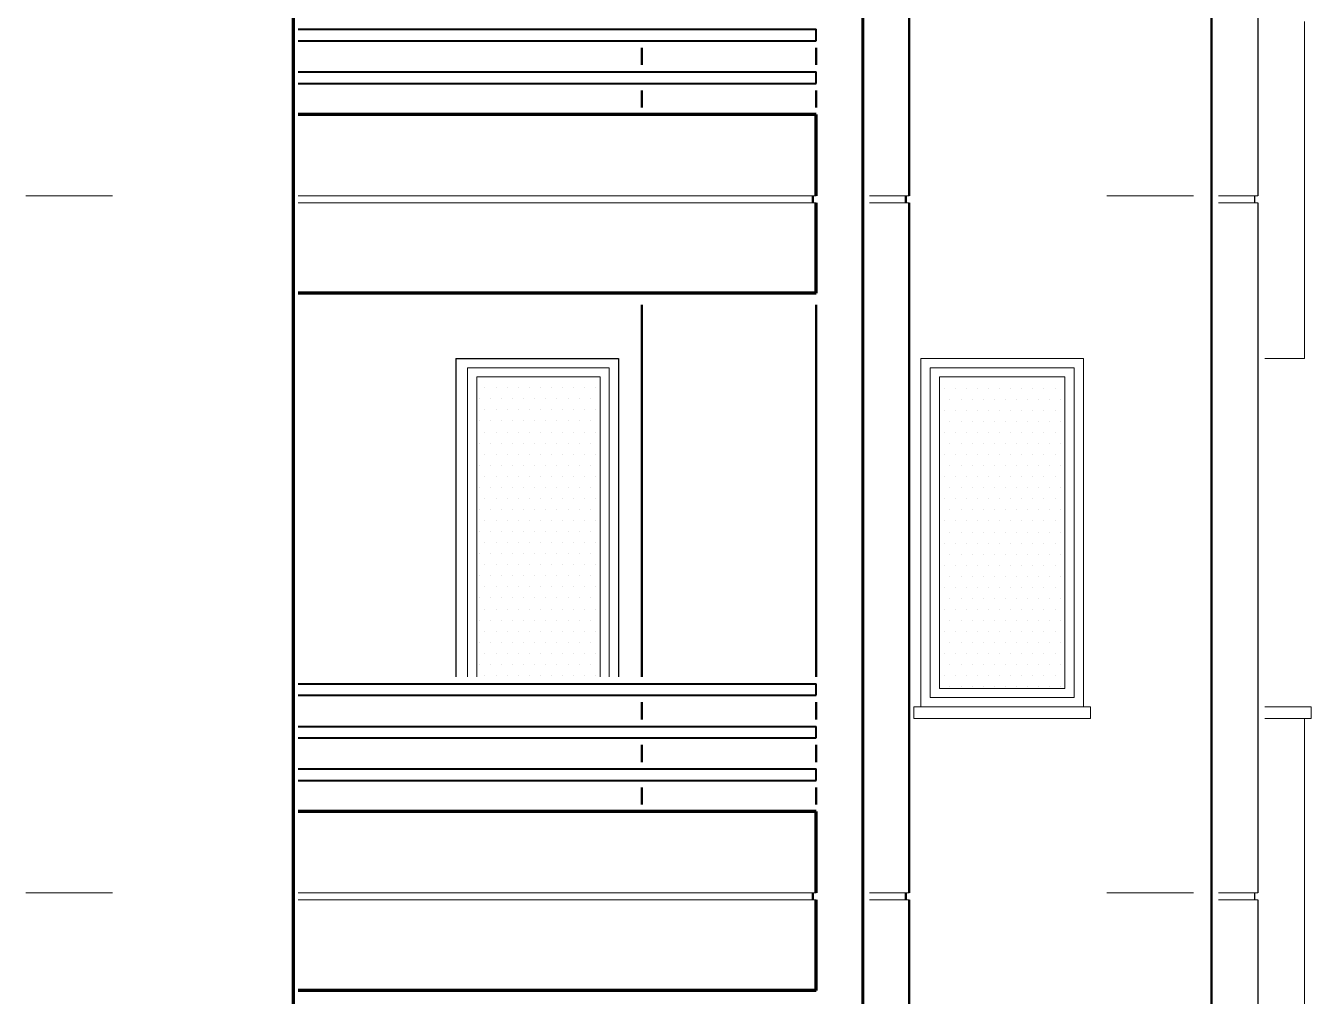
# Model space of a CAD drawing. Header units: millimetres. Extents: x 2016.56 to 2021.8, y 13721.83 to 13722.48.
# Drawn here: x 2021.2016 to 2021.3122, y 13722.096 to 13722.1796 of the extents above; entities that cross this region are included whole.
import ezdxf

# ---------------------------------------------------------------- set-up
doc = ezdxf.new("R2010")
doc.units = ezdxf.units.MM
doc.linetypes.add('ACAD_ISO07W100', pattern=[3, 0, -3])
doc.layers.get('0').update_dxf_attribs({"lineweight": 20})
for name, color, linetype, lineweight in [('0.3', 150, 'Continuous', 30), ('0.5', 200, 'Continuous', 50), ('0.7', 20, 'Continuous', 70), ('0.8', 6, 'Continuous', 80), ('DUVAR', 4, 'Continuous', 40), ('kolon', 5, 'Continuous', 60), ('PENCERE', 3, 'Continuous', 13), ('TEFRİŞ', 11, 'Continuous', 9)]:
    doc.layers.add(name, color=color, linetype=linetype, lineweight=lineweight)

msp = doc.modelspace()

# ---------------------------------------------------------------- linework, layer by layer
for p, q in [((2021.2786, 13722.15094), (2021.2926, 13722.15094)), ((2021.2786, 13722.15094), (2021.2786, 13722.12094)), ((2021.2926, 13722.15094), (2021.2926, 13722.12094)), ((2021.2396, 13722.15014), (2021.2396, 13722.12354)), ((2021.2396, 13722.15014), (2021.2518, 13722.15014)), ((2021.2518, 13722.15014), (2021.2518, 13722.12354)), ((2021.2794, 13722.15014), (2021.2918, 13722.15014)), ((2021.2794, 13722.15014), (2021.2794, 13722.12174)), ((2021.2918, 13722.15014), (2021.2918, 13722.12174)), ((2021.251, 13722.14934), (2021.2404, 13722.14934)), ((2021.2404, 13722.14934), (2021.2404, 13722.12354)), ((2021.251, 13722.12354), (2021.251, 13722.14934)), ((2021.291, 13722.14934), (2021.2802, 13722.14934)), ((2021.2802, 13722.12254), (2021.2802, 13722.14934)), ((2021.291, 13722.12254), (2021.291, 13722.14934)), ((2021.291, 13722.12254), (2021.2802, 13722.12254)), ((2021.2932, 13722.12094), (2021.278, 13722.12094)), ((2021.278, 13722.11994), (2021.278, 13722.12094)), ((2021.2918, 13722.12174), (2021.2794, 13722.12174)), ((2021.2932, 13722.11994), (2021.2932, 13722.12094)), ((2021.2932, 13722.11994), (2021.278, 13722.11994))]:
    msp.add_line(p, q)
at = {"layer": '0.3'}
for p, q in [((2021.3076, 13722.22434), (2021.3076, 13722.16494)), ((2021.3073, 13722.16494), (2021.3073, 13722.16434)), ((2021.3076, 13722.16434), (2021.3076, 13722.10494)), ((2021.2386, 13722.15094), (2021.2526, 13722.15094)), ((2021.2386, 13722.15094), (2021.2386, 13722.12354)), ((2021.2526, 13722.15094), (2021.2526, 13722.12354)), ((2021.3073, 13722.10494), (2021.3073, 13722.10434)), ((2021.3076, 13722.10434), (2021.3076, 13722.04494))]:
    msp.add_line(p, q, dxfattribs=at)
at = {"layer": '0.5'}
for p, q in [((2021.3036, 13722.39774), (2021.3036, 13721.97854)), ((2021.2776, 13722.22434), (2021.2776, 13722.16494)), ((2021.2546, 13722.17767), (2021.2546, 13722.1762)), ((2021.2696, 13722.17767), (2021.2696, 13722.1762)), ((2021.2546, 13722.174), (2021.2546, 13722.17254)), ((2021.2696, 13722.174), (2021.2696, 13722.17254)), ((2021.2693, 13722.16494), (2021.2693, 13722.16434)), ((2021.2773, 13722.16494), (2021.2773, 13722.16434)), ((2021.2776, 13722.16434), (2021.2776, 13722.10494)), ((2021.2546, 13722.15554), (2021.2546, 13722.12354)), ((2021.2696, 13722.15554), (2021.2696, 13722.12354)), ((2021.2546, 13722.12134), (2021.2546, 13722.11987)), ((2021.2696, 13722.12134), (2021.2696, 13722.11987)), ((2021.2546, 13722.11767), (2021.2546, 13722.1162)), ((2021.2696, 13722.11767), (2021.2696, 13722.1162)), ((2021.2546, 13722.114), (2021.2546, 13722.11254)), ((2021.2696, 13722.114), (2021.2696, 13722.11254)), ((2021.2693, 13722.10494), (2021.2693, 13722.10434)), ((2021.2773, 13722.10494), (2021.2773, 13722.10434)), ((2021.2776, 13722.10434), (2021.2776, 13722.04494))]:
    msp.add_line(p, q, dxfattribs=at)
at = {"layer": '0.7'}
for p, q in [((2021.2696, 13722.17194), (2021.22503, 13722.17194)), ((2021.2696, 13722.16494), (2021.2696, 13722.17194)), ((2021.2696, 13722.15654), (2021.2696, 13722.16434)), ((2021.2696, 13722.15654), (2021.22503, 13722.15654)), ((2021.2696, 13722.11194), (2021.22503, 13722.11194)), ((2021.2696, 13722.10494), (2021.2696, 13722.11194)), ((2021.2696, 13722.09654), (2021.2696, 13722.10434)), ((2021.2696, 13722.09654), (2021.22503, 13722.09654))]:
    msp.add_line(p, q, dxfattribs=at)
at = {"layer": '0.8'}
msp.add_line((2021.2246, 13722.39754), (2021.2246, 13721.97854), dxfattribs=at)
at = {"layer": 'DUVAR'}
for p, q in [((2021.22503, 13722.17927), (2021.2696, 13722.17927)), ((2021.2696, 13722.17827), (2021.2696, 13722.17927)), ((2021.2696, 13722.17827), (2021.2696, 13722.17927)), ((2021.22503, 13722.17827), (2021.2696, 13722.17827)), ((2021.22503, 13722.1756), (2021.2696, 13722.1756)), ((2021.2696, 13722.1746), (2021.2696, 13722.1756)), ((2021.2696, 13722.1746), (2021.2696, 13722.1756)), ((2021.22503, 13722.1746), (2021.2696, 13722.1746)), ((2021.28111, 13722.14933), (2021.28111, 13722.14933)), ((2021.28206, 13722.14933), (2021.28206, 13722.14933)), ((2021.28301, 13722.14933), (2021.28301, 13722.14933)), ((2021.28397, 13722.14933), (2021.28397, 13722.14933)), ((2021.28492, 13722.14933), (2021.28492, 13722.14933)), ((2021.28587, 13722.14933), (2021.28587, 13722.14933)), ((2021.28682, 13722.14933), (2021.28682, 13722.14933)), ((2021.28778, 13722.14933), (2021.28778, 13722.14933)), ((2021.28873, 13722.14933), (2021.28873, 13722.14933)), ((2021.28968, 13722.14933), (2021.28968, 13722.14933)), ((2021.29063, 13722.14933), (2021.29063, 13722.14933)), ((2021.24063, 13722.14746), (2021.24063, 13722.14746)), ((2021.2411, 13722.14841), (2021.2411, 13722.14841)), ((2021.24158, 13722.14746), (2021.24158, 13722.14746)), ((2021.24206, 13722.14841), (2021.24206, 13722.14841)), ((2021.24253, 13722.14746), (2021.24253, 13722.14746)), ((2021.24301, 13722.14841), (2021.24301, 13722.14841)), ((2021.24348, 13722.14746), (2021.24348, 13722.14746)), ((2021.24396, 13722.14841), (2021.24396, 13722.14841)), ((2021.24444, 13722.14746), (2021.24444, 13722.14746)), ((2021.24491, 13722.14841), (2021.24491, 13722.14841)), ((2021.24539, 13722.14746), (2021.24539, 13722.14746)), ((2021.24587, 13722.14841), (2021.24587, 13722.14841)), ((2021.24634, 13722.14746), (2021.24634, 13722.14746)), ((2021.24682, 13722.14841), (2021.24682, 13722.14841)), ((2021.24729, 13722.14746), (2021.24729, 13722.14746)), ((2021.24777, 13722.14841), (2021.24777, 13722.14841)), ((2021.24825, 13722.14746), (2021.24825, 13722.14746)), ((2021.24872, 13722.14841), (2021.24872, 13722.14841)), ((2021.2492, 13722.14746), (2021.2492, 13722.14746)), ((2021.24968, 13722.14841), (2021.24968, 13722.14841)), ((2021.25015, 13722.14746), (2021.25015, 13722.14746)), ((2021.25063, 13722.14841), (2021.25063, 13722.14841)), ((2021.28063, 13722.14838), (2021.28063, 13722.14838)), ((2021.28111, 13722.14742), (2021.28111, 13722.14742)), ((2021.28158, 13722.14838), (2021.28158, 13722.14838)), ((2021.28206, 13722.14742), (2021.28206, 13722.14742)), ((2021.28254, 13722.14838), (2021.28254, 13722.14838)), ((2021.28301, 13722.14742), (2021.28301, 13722.14742)), ((2021.28349, 13722.14838), (2021.28349, 13722.14838)), ((2021.28397, 13722.14742), (2021.28397, 13722.14742)), ((2021.28444, 13722.14838), (2021.28444, 13722.14838)), ((2021.28492, 13722.14742), (2021.28492, 13722.14742)), ((2021.28539, 13722.14838), (2021.28539, 13722.14838)), ((2021.28587, 13722.14742), (2021.28587, 13722.14742)), ((2021.28635, 13722.14838), (2021.28635, 13722.14838)), ((2021.28682, 13722.14742), (2021.28682, 13722.14742)), ((2021.2873, 13722.14838), (2021.2873, 13722.14838)), ((2021.28778, 13722.14742), (2021.28778, 13722.14742)), ((2021.28825, 13722.14838), (2021.28825, 13722.14838)), ((2021.28873, 13722.14742), (2021.28873, 13722.14742)), ((2021.2892, 13722.14838), (2021.2892, 13722.14838)), ((2021.28968, 13722.14742), (2021.28968, 13722.14742)), ((2021.29016, 13722.14838), (2021.29016, 13722.14838)), ((2021.29063, 13722.14742), (2021.29063, 13722.14742)), ((2021.2411, 13722.14651), (2021.2411, 13722.14651)), ((2021.24206, 13722.14651), (2021.24206, 13722.14651)), ((2021.24301, 13722.14651), (2021.24301, 13722.14651)), ((2021.24396, 13722.14651), (2021.24396, 13722.14651)), ((2021.24491, 13722.14651), (2021.24491, 13722.14651)), ((2021.24587, 13722.14651), (2021.24587, 13722.14651)), ((2021.24682, 13722.14651), (2021.24682, 13722.14651)), ((2021.24777, 13722.14651), (2021.24777, 13722.14651)), ((2021.24872, 13722.14651), (2021.24872, 13722.14651)), ((2021.24968, 13722.14651), (2021.24968, 13722.14651)), ((2021.25063, 13722.14651), (2021.25063, 13722.14651)), ((2021.28063, 13722.14647), (2021.28063, 13722.14647)), ((2021.28158, 13722.14647), (2021.28158, 13722.14647)), ((2021.28254, 13722.14647), (2021.28254, 13722.14647)), ((2021.28349, 13722.14647), (2021.28349, 13722.14647)), ((2021.28444, 13722.14647), (2021.28444, 13722.14647)), ((2021.28539, 13722.14647), (2021.28539, 13722.14647)), ((2021.28635, 13722.14647), (2021.28635, 13722.14647)), ((2021.2873, 13722.14647), (2021.2873, 13722.14647)), ((2021.28825, 13722.14647), (2021.28825, 13722.14647)), ((2021.2892, 13722.14647), (2021.2892, 13722.14647)), ((2021.29016, 13722.14647), (2021.29016, 13722.14647)), ((2021.24063, 13722.14556), (2021.24063, 13722.14556)), ((2021.24158, 13722.14556), (2021.24158, 13722.14556)), ((2021.24253, 13722.14556), (2021.24253, 13722.14556)), ((2021.24348, 13722.14556), (2021.24348, 13722.14556)), ((2021.24444, 13722.14556), (2021.24444, 13722.14556)), ((2021.24539, 13722.14556), (2021.24539, 13722.14556)), ((2021.24634, 13722.14556), (2021.24634, 13722.14556)), ((2021.24729, 13722.14556), (2021.24729, 13722.14556)), ((2021.24825, 13722.14556), (2021.24825, 13722.14556)), ((2021.2492, 13722.14556), (2021.2492, 13722.14556)), ((2021.25015, 13722.14556), (2021.25015, 13722.14556)), ((2021.28111, 13722.14552), (2021.28111, 13722.14552)), ((2021.28206, 13722.14552), (2021.28206, 13722.14552)), ((2021.28301, 13722.14552), (2021.28301, 13722.14552)), ((2021.28397, 13722.14552), (2021.28397, 13722.14552)), ((2021.28492, 13722.14552), (2021.28492, 13722.14552)), ((2021.28587, 13722.14552), (2021.28587, 13722.14552)), ((2021.28682, 13722.14552), (2021.28682, 13722.14552)), ((2021.28778, 13722.14552), (2021.28778, 13722.14552)), ((2021.28873, 13722.14552), (2021.28873, 13722.14552)), ((2021.28968, 13722.14552), (2021.28968, 13722.14552)), ((2021.29063, 13722.14552), (2021.29063, 13722.14552)), ((2021.2411, 13722.1446), (2021.2411, 13722.1446)), ((2021.24206, 13722.1446), (2021.24206, 13722.1446)), ((2021.24301, 13722.1446), (2021.24301, 13722.1446)), ((2021.24396, 13722.1446), (2021.24396, 13722.1446)), ((2021.24491, 13722.1446), (2021.24491, 13722.1446)), ((2021.24587, 13722.1446), (2021.24587, 13722.1446)), ((2021.24682, 13722.1446), (2021.24682, 13722.1446)), ((2021.24777, 13722.1446), (2021.24777, 13722.1446)), ((2021.24872, 13722.1446), (2021.24872, 13722.1446)), ((2021.24968, 13722.1446), (2021.24968, 13722.1446)), ((2021.25063, 13722.1446), (2021.25063, 13722.1446)), ((2021.28063, 13722.14457), (2021.28063, 13722.14457)), ((2021.28158, 13722.14457), (2021.28158, 13722.14457)), ((2021.28254, 13722.14457), (2021.28254, 13722.14457)), ((2021.28349, 13722.14457), (2021.28349, 13722.14457)), ((2021.28444, 13722.14457), (2021.28444, 13722.14457)), ((2021.28539, 13722.14457), (2021.28539, 13722.14457)), ((2021.28635, 13722.14457), (2021.28635, 13722.14457)), ((2021.2873, 13722.14457), (2021.2873, 13722.14457)), ((2021.28825, 13722.14457), (2021.28825, 13722.14457)), ((2021.2892, 13722.14457), (2021.2892, 13722.14457)), ((2021.29016, 13722.14457), (2021.29016, 13722.14457)), ((2021.24063, 13722.14365), (2021.24063, 13722.14365)), ((2021.24158, 13722.14365), (2021.24158, 13722.14365)), ((2021.24253, 13722.14365), (2021.24253, 13722.14365)), ((2021.24348, 13722.14365), (2021.24348, 13722.14365)), ((2021.24444, 13722.14365), (2021.24444, 13722.14365)), ((2021.24539, 13722.14365), (2021.24539, 13722.14365)), ((2021.24634, 13722.14365), (2021.24634, 13722.14365)), ((2021.24729, 13722.14365), (2021.24729, 13722.14365)), ((2021.24825, 13722.14365), (2021.24825, 13722.14365)), ((2021.2492, 13722.14365), (2021.2492, 13722.14365)), ((2021.25015, 13722.14365), (2021.25015, 13722.14365)), ((2021.28111, 13722.14361), (2021.28111, 13722.14361)), ((2021.28206, 13722.14361), (2021.28206, 13722.14361)), ((2021.28301, 13722.14361), (2021.28301, 13722.14361)), ((2021.28397, 13722.14361), (2021.28397, 13722.14361)), ((2021.28492, 13722.14361), (2021.28492, 13722.14361)), ((2021.28587, 13722.14361), (2021.28587, 13722.14361)), ((2021.28682, 13722.14361), (2021.28682, 13722.14361)), ((2021.28778, 13722.14361), (2021.28778, 13722.14361)), ((2021.28873, 13722.14361), (2021.28873, 13722.14361)), ((2021.28968, 13722.14361), (2021.28968, 13722.14361)), ((2021.29063, 13722.14361), (2021.29063, 13722.14361)), ((2021.2411, 13722.1427), (2021.2411, 13722.1427)), ((2021.24206, 13722.1427), (2021.24206, 13722.1427)), ((2021.24301, 13722.1427), (2021.24301, 13722.1427)), ((2021.24396, 13722.1427), (2021.24396, 13722.1427)), ((2021.24491, 13722.1427), (2021.24491, 13722.1427)), ((2021.24587, 13722.1427), (2021.24587, 13722.1427)), ((2021.24682, 13722.1427), (2021.24682, 13722.1427)), ((2021.24777, 13722.1427), (2021.24777, 13722.1427)), ((2021.24872, 13722.1427), (2021.24872, 13722.1427)), ((2021.24968, 13722.1427), (2021.24968, 13722.1427)), ((2021.25063, 13722.1427), (2021.25063, 13722.1427)), ((2021.28063, 13722.14266), (2021.28063, 13722.14266)), ((2021.28158, 13722.14266), (2021.28158, 13722.14266)), ((2021.28254, 13722.14266), (2021.28254, 13722.14266)), ((2021.28349, 13722.14266), (2021.28349, 13722.14266)), ((2021.28444, 13722.14266), (2021.28444, 13722.14266)), ((2021.28539, 13722.14266), (2021.28539, 13722.14266)), ((2021.28635, 13722.14266), (2021.28635, 13722.14266)), ((2021.2873, 13722.14266), (2021.2873, 13722.14266)), ((2021.28825, 13722.14266), (2021.28825, 13722.14266)), ((2021.2892, 13722.14266), (2021.2892, 13722.14266)), ((2021.29016, 13722.14266), (2021.29016, 13722.14266)), ((2021.24063, 13722.14175), (2021.24063, 13722.14175)), ((2021.2411, 13722.14079), (2021.2411, 13722.14079)), ((2021.24158, 13722.14175), (2021.24158, 13722.14175)), ((2021.24206, 13722.14079), (2021.24206, 13722.14079)), ((2021.24253, 13722.14175), (2021.24253, 13722.14175)), ((2021.24301, 13722.14079), (2021.24301, 13722.14079)), ((2021.24348, 13722.14175), (2021.24348, 13722.14175)), ((2021.24396, 13722.14079), (2021.24396, 13722.14079)), ((2021.24444, 13722.14175), (2021.24444, 13722.14175)), ((2021.24491, 13722.14079), (2021.24491, 13722.14079)), ((2021.24539, 13722.14175), (2021.24539, 13722.14175)), ((2021.24587, 13722.14079), (2021.24587, 13722.14079)), ((2021.24634, 13722.14175), (2021.24634, 13722.14175)), ((2021.24682, 13722.14079), (2021.24682, 13722.14079)), ((2021.24729, 13722.14175), (2021.24729, 13722.14175)), ((2021.24777, 13722.14079), (2021.24777, 13722.14079)), ((2021.24825, 13722.14175), (2021.24825, 13722.14175)), ((2021.24872, 13722.14079), (2021.24872, 13722.14079)), ((2021.2492, 13722.14175), (2021.2492, 13722.14175)), ((2021.24968, 13722.14079), (2021.24968, 13722.14079)), ((2021.25015, 13722.14175), (2021.25015, 13722.14175)), ((2021.25063, 13722.14079), (2021.25063, 13722.14079)), ((2021.28063, 13722.14076), (2021.28063, 13722.14076)), ((2021.28111, 13722.14171), (2021.28111, 13722.14171)), ((2021.28158, 13722.14076), (2021.28158, 13722.14076)), ((2021.28206, 13722.14171), (2021.28206, 13722.14171)), ((2021.28254, 13722.14076), (2021.28254, 13722.14076)), ((2021.28301, 13722.14171), (2021.28301, 13722.14171)), ((2021.28349, 13722.14076), (2021.28349, 13722.14076)), ((2021.28397, 13722.14171), (2021.28397, 13722.14171)), ((2021.28444, 13722.14076), (2021.28444, 13722.14076)), ((2021.28492, 13722.14171), (2021.28492, 13722.14171)), ((2021.28539, 13722.14076), (2021.28539, 13722.14076)), ((2021.28587, 13722.14171), (2021.28587, 13722.14171)), ((2021.28635, 13722.14076), (2021.28635, 13722.14076)), ((2021.28682, 13722.14171), (2021.28682, 13722.14171)), ((2021.2873, 13722.14076), (2021.2873, 13722.14076)), ((2021.28778, 13722.14171), (2021.28778, 13722.14171)), ((2021.28825, 13722.14076), (2021.28825, 13722.14076)), ((2021.28873, 13722.14171), (2021.28873, 13722.14171)), ((2021.2892, 13722.14076), (2021.2892, 13722.14076)), ((2021.28968, 13722.14171), (2021.28968, 13722.14171)), ((2021.29016, 13722.14076), (2021.29016, 13722.14076)), ((2021.29063, 13722.14171), (2021.29063, 13722.14171)), ((2021.24063, 13722.13984), (2021.24063, 13722.13984)), ((2021.24158, 13722.13984), (2021.24158, 13722.13984)), ((2021.24253, 13722.13984), (2021.24253, 13722.13984)), ((2021.24348, 13722.13984), (2021.24348, 13722.13984)), ((2021.24444, 13722.13984), (2021.24444, 13722.13984)), ((2021.24539, 13722.13984), (2021.24539, 13722.13984)), ((2021.24634, 13722.13984), (2021.24634, 13722.13984)), ((2021.24729, 13722.13984), (2021.24729, 13722.13984)), ((2021.24825, 13722.13984), (2021.24825, 13722.13984)), ((2021.2492, 13722.13984), (2021.2492, 13722.13984)), ((2021.25015, 13722.13984), (2021.25015, 13722.13984)), ((2021.28111, 13722.1398), (2021.28111, 13722.1398)), ((2021.28206, 13722.1398), (2021.28206, 13722.1398)), ((2021.28301, 13722.1398), (2021.28301, 13722.1398)), ((2021.28397, 13722.1398), (2021.28397, 13722.1398)), ((2021.28492, 13722.1398), (2021.28492, 13722.1398)), ((2021.28587, 13722.1398), (2021.28587, 13722.1398)), ((2021.28682, 13722.1398), (2021.28682, 13722.1398)), ((2021.28778, 13722.1398), (2021.28778, 13722.1398)), ((2021.28873, 13722.1398), (2021.28873, 13722.1398)), ((2021.28968, 13722.1398), (2021.28968, 13722.1398)), ((2021.29063, 13722.1398), (2021.29063, 13722.1398)), ((2021.2411, 13722.13889), (2021.2411, 13722.13889)), ((2021.24206, 13722.13889), (2021.24206, 13722.13889)), ((2021.24301, 13722.13889), (2021.24301, 13722.13889)), ((2021.24396, 13722.13889), (2021.24396, 13722.13889)), ((2021.24491, 13722.13889), (2021.24491, 13722.13889)), ((2021.24587, 13722.13889), (2021.24587, 13722.13889)), ((2021.24682, 13722.13889), (2021.24682, 13722.13889)), ((2021.24777, 13722.13889), (2021.24777, 13722.13889)), ((2021.24872, 13722.13889), (2021.24872, 13722.13889)), ((2021.24968, 13722.13889), (2021.24968, 13722.13889)), ((2021.25063, 13722.13889), (2021.25063, 13722.13889)), ((2021.28063, 13722.13885), (2021.28063, 13722.13885)), ((2021.28158, 13722.13885), (2021.28158, 13722.13885)), ((2021.28254, 13722.13885), (2021.28254, 13722.13885)), ((2021.28349, 13722.13885), (2021.28349, 13722.13885)), ((2021.28444, 13722.13885), (2021.28444, 13722.13885)), ((2021.28539, 13722.13885), (2021.28539, 13722.13885)), ((2021.28635, 13722.13885), (2021.28635, 13722.13885)), ((2021.2873, 13722.13885), (2021.2873, 13722.13885)), ((2021.28825, 13722.13885), (2021.28825, 13722.13885)), ((2021.2892, 13722.13885), (2021.2892, 13722.13885)), ((2021.29016, 13722.13885), (2021.29016, 13722.13885)), ((2021.24063, 13722.13794), (2021.24063, 13722.13794)), ((2021.24158, 13722.13794), (2021.24158, 13722.13794)), ((2021.24253, 13722.13794), (2021.24253, 13722.13794)), ((2021.24348, 13722.13794), (2021.24348, 13722.13794)), ((2021.24444, 13722.13794), (2021.24444, 13722.13794)), ((2021.24539, 13722.13794), (2021.24539, 13722.13794)), ((2021.24634, 13722.13794), (2021.24634, 13722.13794)), ((2021.24729, 13722.13794), (2021.24729, 13722.13794)), ((2021.24825, 13722.13794), (2021.24825, 13722.13794)), ((2021.2492, 13722.13794), (2021.2492, 13722.13794)), ((2021.25015, 13722.13794), (2021.25015, 13722.13794)), ((2021.28111, 13722.1379), (2021.28111, 13722.1379)), ((2021.28206, 13722.1379), (2021.28206, 13722.1379)), ((2021.28301, 13722.1379), (2021.28301, 13722.1379)), ((2021.28397, 13722.1379), (2021.28397, 13722.1379)), ((2021.28492, 13722.1379), (2021.28492, 13722.1379)), ((2021.28587, 13722.1379), (2021.28587, 13722.1379)), ((2021.28682, 13722.1379), (2021.28682, 13722.1379)), ((2021.28778, 13722.1379), (2021.28778, 13722.1379)), ((2021.28873, 13722.1379), (2021.28873, 13722.1379)), ((2021.28968, 13722.1379), (2021.28968, 13722.1379)), ((2021.29063, 13722.1379), (2021.29063, 13722.1379)), ((2021.2411, 13722.13698), (2021.2411, 13722.13698)), ((2021.24206, 13722.13698), (2021.24206, 13722.13698)), ((2021.24301, 13722.13698), (2021.24301, 13722.13698)), ((2021.24396, 13722.13698), (2021.24396, 13722.13698)), ((2021.24491, 13722.13698), (2021.24491, 13722.13698)), ((2021.24587, 13722.13698), (2021.24587, 13722.13698)), ((2021.24682, 13722.13698), (2021.24682, 13722.13698)), ((2021.24777, 13722.13698), (2021.24777, 13722.13698)), ((2021.24872, 13722.13698), (2021.24872, 13722.13698)), ((2021.24968, 13722.13698), (2021.24968, 13722.13698)), ((2021.25063, 13722.13698), (2021.25063, 13722.13698)), ((2021.28063, 13722.13695), (2021.28063, 13722.13695)), ((2021.28158, 13722.13695), (2021.28158, 13722.13695)), ((2021.28254, 13722.13695), (2021.28254, 13722.13695)), ((2021.28349, 13722.13695), (2021.28349, 13722.13695)), ((2021.28444, 13722.13695), (2021.28444, 13722.13695)), ((2021.28539, 13722.13695), (2021.28539, 13722.13695)), ((2021.28635, 13722.13695), (2021.28635, 13722.13695)), ((2021.2873, 13722.13695), (2021.2873, 13722.13695)), ((2021.28825, 13722.13695), (2021.28825, 13722.13695)), ((2021.2892, 13722.13695), (2021.2892, 13722.13695)), ((2021.29016, 13722.13695), (2021.29016, 13722.13695)), ((2021.24063, 13722.13603), (2021.24063, 13722.13603)), ((2021.24158, 13722.13603), (2021.24158, 13722.13603)), ((2021.24253, 13722.13603), (2021.24253, 13722.13603)), ((2021.24348, 13722.13603), (2021.24348, 13722.13603)), ((2021.24444, 13722.13603), (2021.24444, 13722.13603)), ((2021.24539, 13722.13603), (2021.24539, 13722.13603)), ((2021.24634, 13722.13603), (2021.24634, 13722.13603)), ((2021.24729, 13722.13603), (2021.24729, 13722.13603)), ((2021.24825, 13722.13603), (2021.24825, 13722.13603)), ((2021.2492, 13722.13603), (2021.2492, 13722.13603)), ((2021.25015, 13722.13603), (2021.25015, 13722.13603)), ((2021.28111, 13722.13599), (2021.28111, 13722.13599)), ((2021.28206, 13722.13599), (2021.28206, 13722.13599)), ((2021.28301, 13722.13599), (2021.28301, 13722.13599)), ((2021.28397, 13722.13599), (2021.28397, 13722.13599)), ((2021.28492, 13722.13599), (2021.28492, 13722.13599)), ((2021.28587, 13722.13599), (2021.28587, 13722.13599)), ((2021.28682, 13722.13599), (2021.28682, 13722.13599)), ((2021.28778, 13722.13599), (2021.28778, 13722.13599)), ((2021.28873, 13722.13599), (2021.28873, 13722.13599)), ((2021.28968, 13722.13599), (2021.28968, 13722.13599)), ((2021.29063, 13722.13599), (2021.29063, 13722.13599)), ((2021.24063, 13722.13413), (2021.24063, 13722.13413)), ((2021.2411, 13722.13508), (2021.2411, 13722.13508)), ((2021.24158, 13722.13413), (2021.24158, 13722.13413)), ((2021.24206, 13722.13508), (2021.24206, 13722.13508)), ((2021.24253, 13722.13413), (2021.24253, 13722.13413)), ((2021.24301, 13722.13508), (2021.24301, 13722.13508)), ((2021.24348, 13722.13413), (2021.24348, 13722.13413)), ((2021.24396, 13722.13508), (2021.24396, 13722.13508)), ((2021.24444, 13722.13413), (2021.24444, 13722.13413)), ((2021.24491, 13722.13508), (2021.24491, 13722.13508)), ((2021.24539, 13722.13413), (2021.24539, 13722.13413)), ((2021.24587, 13722.13508), (2021.24587, 13722.13508)), ((2021.24634, 13722.13413), (2021.24634, 13722.13413)), ((2021.24682, 13722.13508), (2021.24682, 13722.13508)), ((2021.24729, 13722.13413), (2021.24729, 13722.13413)), ((2021.24777, 13722.13508), (2021.24777, 13722.13508)), ((2021.24825, 13722.13413), (2021.24825, 13722.13413)), ((2021.24872, 13722.13508), (2021.24872, 13722.13508)), ((2021.2492, 13722.13413), (2021.2492, 13722.13413)), ((2021.24968, 13722.13508), (2021.24968, 13722.13508)), ((2021.25015, 13722.13413), (2021.25015, 13722.13413)), ((2021.25063, 13722.13508), (2021.25063, 13722.13508)), ((2021.28063, 13722.13504), (2021.28063, 13722.13504)), ((2021.28111, 13722.13409), (2021.28111, 13722.13409)), ((2021.28158, 13722.13504), (2021.28158, 13722.13504)), ((2021.28206, 13722.13409), (2021.28206, 13722.13409)), ((2021.28254, 13722.13504), (2021.28254, 13722.13504)), ((2021.28301, 13722.13409), (2021.28301, 13722.13409)), ((2021.28349, 13722.13504), (2021.28349, 13722.13504)), ((2021.28397, 13722.13409), (2021.28397, 13722.13409)), ((2021.28444, 13722.13504), (2021.28444, 13722.13504)), ((2021.28492, 13722.13409), (2021.28492, 13722.13409)), ((2021.28539, 13722.13504), (2021.28539, 13722.13504)), ((2021.28587, 13722.13409), (2021.28587, 13722.13409)), ((2021.28635, 13722.13504), (2021.28635, 13722.13504)), ((2021.28682, 13722.13409), (2021.28682, 13722.13409)), ((2021.2873, 13722.13504), (2021.2873, 13722.13504)), ((2021.28778, 13722.13409), (2021.28778, 13722.13409)), ((2021.28825, 13722.13504), (2021.28825, 13722.13504)), ((2021.28873, 13722.13409), (2021.28873, 13722.13409)), ((2021.2892, 13722.13504), (2021.2892, 13722.13504)), ((2021.28968, 13722.13409), (2021.28968, 13722.13409)), ((2021.29016, 13722.13504), (2021.29016, 13722.13504)), ((2021.29063, 13722.13409), (2021.29063, 13722.13409)), ((2021.2411, 13722.13317), (2021.2411, 13722.13317)), ((2021.24206, 13722.13317), (2021.24206, 13722.13317)), ((2021.24301, 13722.13317), (2021.24301, 13722.13317)), ((2021.24396, 13722.13317), (2021.24396, 13722.13317)), ((2021.24491, 13722.13317), (2021.24491, 13722.13317)), ((2021.24587, 13722.13317), (2021.24587, 13722.13317)), ((2021.24682, 13722.13317), (2021.24682, 13722.13317)), ((2021.24777, 13722.13317), (2021.24777, 13722.13317)), ((2021.24872, 13722.13317), (2021.24872, 13722.13317)), ((2021.24968, 13722.13317), (2021.24968, 13722.13317)), ((2021.25063, 13722.13317), (2021.25063, 13722.13317)), ((2021.28063, 13722.13314), (2021.28063, 13722.13314)), ((2021.28158, 13722.13314), (2021.28158, 13722.13314)), ((2021.28254, 13722.13314), (2021.28254, 13722.13314)), ((2021.28349, 13722.13314), (2021.28349, 13722.13314)), ((2021.28444, 13722.13314), (2021.28444, 13722.13314)), ((2021.28539, 13722.13314), (2021.28539, 13722.13314)), ((2021.28635, 13722.13314), (2021.28635, 13722.13314)), ((2021.2873, 13722.13314), (2021.2873, 13722.13314)), ((2021.28825, 13722.13314), (2021.28825, 13722.13314)), ((2021.2892, 13722.13314), (2021.2892, 13722.13314)), ((2021.29016, 13722.13314), (2021.29016, 13722.13314)), ((2021.24063, 13722.13222), (2021.24063, 13722.13222)), ((2021.24158, 13722.13222), (2021.24158, 13722.13222)), ((2021.24253, 13722.13222), (2021.24253, 13722.13222)), ((2021.24348, 13722.13222), (2021.24348, 13722.13222)), ((2021.24444, 13722.13222), (2021.24444, 13722.13222)), ((2021.24539, 13722.13222), (2021.24539, 13722.13222)), ((2021.24634, 13722.13222), (2021.24634, 13722.13222)), ((2021.24729, 13722.13222), (2021.24729, 13722.13222)), ((2021.24825, 13722.13222), (2021.24825, 13722.13222)), ((2021.2492, 13722.13222), (2021.2492, 13722.13222)), ((2021.25015, 13722.13222), (2021.25015, 13722.13222)), ((2021.28111, 13722.13218), (2021.28111, 13722.13218)), ((2021.28206, 13722.13218), (2021.28206, 13722.13218)), ((2021.28301, 13722.13218), (2021.28301, 13722.13218)), ((2021.28397, 13722.13218), (2021.28397, 13722.13218)), ((2021.28492, 13722.13218), (2021.28492, 13722.13218)), ((2021.28587, 13722.13218), (2021.28587, 13722.13218)), ((2021.28682, 13722.13218), (2021.28682, 13722.13218)), ((2021.28778, 13722.13218), (2021.28778, 13722.13218)), ((2021.28873, 13722.13218), (2021.28873, 13722.13218)), ((2021.28968, 13722.13218), (2021.28968, 13722.13218)), ((2021.29063, 13722.13218), (2021.29063, 13722.13218)), ((2021.2411, 13722.13127), (2021.2411, 13722.13127)), ((2021.24206, 13722.13127), (2021.24206, 13722.13127)), ((2021.24301, 13722.13127), (2021.24301, 13722.13127)), ((2021.24396, 13722.13127), (2021.24396, 13722.13127)), ((2021.24491, 13722.13127), (2021.24491, 13722.13127)), ((2021.24587, 13722.13127), (2021.24587, 13722.13127)), ((2021.24682, 13722.13127), (2021.24682, 13722.13127)), ((2021.24777, 13722.13127), (2021.24777, 13722.13127)), ((2021.24872, 13722.13127), (2021.24872, 13722.13127)), ((2021.24968, 13722.13127), (2021.24968, 13722.13127)), ((2021.25063, 13722.13127), (2021.25063, 13722.13127)), ((2021.28063, 13722.13123), (2021.28063, 13722.13123)), ((2021.28158, 13722.13123), (2021.28158, 13722.13123)), ((2021.28254, 13722.13123), (2021.28254, 13722.13123)), ((2021.28349, 13722.13123), (2021.28349, 13722.13123)), ((2021.28444, 13722.13123), (2021.28444, 13722.13123)), ((2021.28539, 13722.13123), (2021.28539, 13722.13123)), ((2021.28635, 13722.13123), (2021.28635, 13722.13123)), ((2021.2873, 13722.13123), (2021.2873, 13722.13123)), ((2021.28825, 13722.13123), (2021.28825, 13722.13123)), ((2021.2892, 13722.13123), (2021.2892, 13722.13123)), ((2021.29016, 13722.13123), (2021.29016, 13722.13123)), ((2021.24063, 13722.13032), (2021.24063, 13722.13032)), ((2021.24158, 13722.13032), (2021.24158, 13722.13032)), ((2021.24253, 13722.13032), (2021.24253, 13722.13032)), ((2021.24348, 13722.13032), (2021.24348, 13722.13032)), ((2021.24444, 13722.13032), (2021.24444, 13722.13032)), ((2021.24539, 13722.13032), (2021.24539, 13722.13032)), ((2021.24634, 13722.13032), (2021.24634, 13722.13032)), ((2021.24729, 13722.13032), (2021.24729, 13722.13032)), ((2021.24825, 13722.13032), (2021.24825, 13722.13032)), ((2021.2492, 13722.13032), (2021.2492, 13722.13032)), ((2021.25015, 13722.13032), (2021.25015, 13722.13032)), ((2021.28111, 13722.13028), (2021.28111, 13722.13028)), ((2021.28206, 13722.13028), (2021.28206, 13722.13028)), ((2021.28301, 13722.13028), (2021.28301, 13722.13028)), ((2021.28397, 13722.13028), (2021.28397, 13722.13028)), ((2021.28492, 13722.13028), (2021.28492, 13722.13028)), ((2021.28587, 13722.13028), (2021.28587, 13722.13028)), ((2021.28682, 13722.13028), (2021.28682, 13722.13028)), ((2021.28778, 13722.13028), (2021.28778, 13722.13028)), ((2021.28873, 13722.13028), (2021.28873, 13722.13028)), ((2021.28968, 13722.13028), (2021.28968, 13722.13028)), ((2021.29063, 13722.13028), (2021.29063, 13722.13028)), ((2021.2411, 13722.12936), (2021.2411, 13722.12936)), ((2021.24206, 13722.12936), (2021.24206, 13722.12936)), ((2021.24301, 13722.12936), (2021.24301, 13722.12936)), ((2021.24396, 13722.12936), (2021.24396, 13722.12936)), ((2021.24491, 13722.12936), (2021.24491, 13722.12936)), ((2021.24587, 13722.12936), (2021.24587, 13722.12936)), ((2021.24682, 13722.12936), (2021.24682, 13722.12936)), ((2021.24777, 13722.12936), (2021.24777, 13722.12936)), ((2021.24872, 13722.12936), (2021.24872, 13722.12936)), ((2021.24968, 13722.12936), (2021.24968, 13722.12936)), ((2021.25063, 13722.12936), (2021.25063, 13722.12936)), ((2021.28063, 13722.12933), (2021.28063, 13722.12933)), ((2021.28158, 13722.12933), (2021.28158, 13722.12933)), ((2021.28254, 13722.12933), (2021.28254, 13722.12933)), ((2021.28349, 13722.12933), (2021.28349, 13722.12933)), ((2021.28444, 13722.12933), (2021.28444, 13722.12933)), ((2021.28539, 13722.12933), (2021.28539, 13722.12933)), ((2021.28635, 13722.12933), (2021.28635, 13722.12933)), ((2021.2873, 13722.12933), (2021.2873, 13722.12933)), ((2021.28825, 13722.12933), (2021.28825, 13722.12933)), ((2021.2892, 13722.12933), (2021.2892, 13722.12933)), ((2021.29016, 13722.12933), (2021.29016, 13722.12933)), ((2021.24063, 13722.12841), (2021.24063, 13722.12841)), ((2021.2411, 13722.12746), (2021.2411, 13722.12746)), ((2021.24158, 13722.12841), (2021.24158, 13722.12841)), ((2021.24206, 13722.12746), (2021.24206, 13722.12746)), ((2021.24253, 13722.12841), (2021.24253, 13722.12841)), ((2021.24301, 13722.12746), (2021.24301, 13722.12746)), ((2021.24348, 13722.12841), (2021.24348, 13722.12841)), ((2021.24396, 13722.12746), (2021.24396, 13722.12746)), ((2021.24444, 13722.12841), (2021.24444, 13722.12841)), ((2021.24491, 13722.12746), (2021.24491, 13722.12746)), ((2021.24539, 13722.12841), (2021.24539, 13722.12841)), ((2021.24587, 13722.12746), (2021.24587, 13722.12746)), ((2021.24634, 13722.12841), (2021.24634, 13722.12841)), ((2021.24682, 13722.12746), (2021.24682, 13722.12746)), ((2021.24729, 13722.12841), (2021.24729, 13722.12841)), ((2021.24777, 13722.12746), (2021.24777, 13722.12746)), ((2021.24825, 13722.12841), (2021.24825, 13722.12841)), ((2021.24872, 13722.12746), (2021.24872, 13722.12746)), ((2021.2492, 13722.12841), (2021.2492, 13722.12841)), ((2021.24968, 13722.12746), (2021.24968, 13722.12746)), ((2021.25015, 13722.12841), (2021.25015, 13722.12841)), ((2021.25063, 13722.12746), (2021.25063, 13722.12746)), ((2021.28111, 13722.12837), (2021.28111, 13722.12837)), ((2021.28206, 13722.12837), (2021.28206, 13722.12837)), ((2021.28301, 13722.12837), (2021.28301, 13722.12837)), ((2021.28397, 13722.12837), (2021.28397, 13722.12837)), ((2021.28492, 13722.12837), (2021.28492, 13722.12837)), ((2021.28587, 13722.12837), (2021.28587, 13722.12837)), ((2021.28682, 13722.12837), (2021.28682, 13722.12837)), ((2021.28778, 13722.12837), (2021.28778, 13722.12837)), ((2021.28873, 13722.12837), (2021.28873, 13722.12837)), ((2021.28968, 13722.12837), (2021.28968, 13722.12837)), ((2021.29063, 13722.12837), (2021.29063, 13722.12837)), ((2021.24063, 13722.12651), (2021.24063, 13722.12651)), ((2021.24158, 13722.12651), (2021.24158, 13722.12651)), ((2021.24253, 13722.12651), (2021.24253, 13722.12651)), ((2021.24348, 13722.12651), (2021.24348, 13722.12651)), ((2021.24444, 13722.12651), (2021.24444, 13722.12651)), ((2021.24539, 13722.12651), (2021.24539, 13722.12651)), ((2021.24634, 13722.12651), (2021.24634, 13722.12651)), ((2021.24729, 13722.12651), (2021.24729, 13722.12651)), ((2021.24825, 13722.12651), (2021.24825, 13722.12651)), ((2021.2492, 13722.12651), (2021.2492, 13722.12651)), ((2021.25015, 13722.12651), (2021.25015, 13722.12651)), ((2021.28063, 13722.12742), (2021.28063, 13722.12742)), ((2021.28111, 13722.12647), (2021.28111, 13722.12647)), ((2021.28158, 13722.12742), (2021.28158, 13722.12742)), ((2021.28206, 13722.12647), (2021.28206, 13722.12647)), ((2021.28254, 13722.12742), (2021.28254, 13722.12742)), ((2021.28301, 13722.12647), (2021.28301, 13722.12647)), ((2021.28349, 13722.12742), (2021.28349, 13722.12742)), ((2021.28397, 13722.12647), (2021.28397, 13722.12647)), ((2021.28444, 13722.12742), (2021.28444, 13722.12742)), ((2021.28492, 13722.12647), (2021.28492, 13722.12647)), ((2021.28539, 13722.12742), (2021.28539, 13722.12742)), ((2021.28587, 13722.12647), (2021.28587, 13722.12647)), ((2021.28635, 13722.12742), (2021.28635, 13722.12742)), ((2021.28682, 13722.12647), (2021.28682, 13722.12647)), ((2021.2873, 13722.12742), (2021.2873, 13722.12742)), ((2021.28778, 13722.12647), (2021.28778, 13722.12647)), ((2021.28825, 13722.12742), (2021.28825, 13722.12742)), ((2021.28873, 13722.12647), (2021.28873, 13722.12647)), ((2021.2892, 13722.12742), (2021.2892, 13722.12742)), ((2021.28968, 13722.12647), (2021.28968, 13722.12647)), ((2021.29016, 13722.12742), (2021.29016, 13722.12742)), ((2021.29063, 13722.12647), (2021.29063, 13722.12647)), ((2021.2411, 13722.12555), (2021.2411, 13722.12555)), ((2021.24206, 13722.12555), (2021.24206, 13722.12555)), ((2021.24301, 13722.12555), (2021.24301, 13722.12555)), ((2021.24396, 13722.12555), (2021.24396, 13722.12555)), ((2021.24491, 13722.12555), (2021.24491, 13722.12555)), ((2021.24587, 13722.12555), (2021.24587, 13722.12555)), ((2021.24682, 13722.12555), (2021.24682, 13722.12555)), ((2021.24777, 13722.12555), (2021.24777, 13722.12555)), ((2021.24872, 13722.12555), (2021.24872, 13722.12555)), ((2021.24968, 13722.12555), (2021.24968, 13722.12555)), ((2021.25063, 13722.12555), (2021.25063, 13722.12555)), ((2021.28063, 13722.12552), (2021.28063, 13722.12552)), ((2021.28158, 13722.12552), (2021.28158, 13722.12552)), ((2021.28254, 13722.12552), (2021.28254, 13722.12552)), ((2021.28349, 13722.12552), (2021.28349, 13722.12552)), ((2021.28444, 13722.12552), (2021.28444, 13722.12552)), ((2021.28539, 13722.12552), (2021.28539, 13722.12552)), ((2021.28635, 13722.12552), (2021.28635, 13722.12552)), ((2021.2873, 13722.12552), (2021.2873, 13722.12552)), ((2021.28825, 13722.12552), (2021.28825, 13722.12552)), ((2021.2892, 13722.12552), (2021.2892, 13722.12552)), ((2021.29016, 13722.12552), (2021.29016, 13722.12552)), ((2021.24063, 13722.1246), (2021.24063, 13722.1246)), ((2021.24158, 13722.1246), (2021.24158, 13722.1246)), ((2021.24253, 13722.1246), (2021.24253, 13722.1246)), ((2021.24348, 13722.1246), (2021.24348, 13722.1246)), ((2021.24444, 13722.1246), (2021.24444, 13722.1246)), ((2021.24539, 13722.1246), (2021.24539, 13722.1246)), ((2021.24634, 13722.1246), (2021.24634, 13722.1246)), ((2021.24729, 13722.1246), (2021.24729, 13722.1246)), ((2021.24825, 13722.1246), (2021.24825, 13722.1246)), ((2021.2492, 13722.1246), (2021.2492, 13722.1246)), ((2021.25015, 13722.1246), (2021.25015, 13722.1246)), ((2021.28111, 13722.12456), (2021.28111, 13722.12456)), ((2021.28206, 13722.12456), (2021.28206, 13722.12456)), ((2021.28301, 13722.12456), (2021.28301, 13722.12456)), ((2021.28397, 13722.12456), (2021.28397, 13722.12456)), ((2021.28492, 13722.12456), (2021.28492, 13722.12456)), ((2021.28587, 13722.12456), (2021.28587, 13722.12456)), ((2021.28682, 13722.12456), (2021.28682, 13722.12456)), ((2021.28778, 13722.12456), (2021.28778, 13722.12456)), ((2021.28873, 13722.12456), (2021.28873, 13722.12456)), ((2021.28968, 13722.12456), (2021.28968, 13722.12456)), ((2021.29063, 13722.12456), (2021.29063, 13722.12456)), ((2021.2411, 13722.12365), (2021.2411, 13722.12365)), ((2021.24206, 13722.12365), (2021.24206, 13722.12365)), ((2021.24301, 13722.12365), (2021.24301, 13722.12365)), ((2021.24396, 13722.12365), (2021.24396, 13722.12365)), ((2021.24491, 13722.12365), (2021.24491, 13722.12365)), ((2021.24587, 13722.12365), (2021.24587, 13722.12365)), ((2021.24682, 13722.12365), (2021.24682, 13722.12365)), ((2021.24777, 13722.12365), (2021.24777, 13722.12365)), ((2021.24872, 13722.12365), (2021.24872, 13722.12365)), ((2021.24968, 13722.12365), (2021.24968, 13722.12365)), ((2021.25063, 13722.12365), (2021.25063, 13722.12365)), ((2021.28063, 13722.12361), (2021.28063, 13722.12361)), ((2021.28158, 13722.12361), (2021.28158, 13722.12361)), ((2021.28254, 13722.12361), (2021.28254, 13722.12361)), ((2021.28349, 13722.12361), (2021.28349, 13722.12361)), ((2021.28444, 13722.12361), (2021.28444, 13722.12361)), ((2021.28539, 13722.12361), (2021.28539, 13722.12361)), ((2021.28635, 13722.12361), (2021.28635, 13722.12361)), ((2021.2873, 13722.12361), (2021.2873, 13722.12361)), ((2021.28825, 13722.12361), (2021.28825, 13722.12361)), ((2021.2892, 13722.12361), (2021.2892, 13722.12361)), ((2021.29016, 13722.12361), (2021.29016, 13722.12361)), ((2021.22503, 13722.12294), (2021.2696, 13722.12294)), ((2021.22503, 13722.12194), (2021.2696, 13722.12194)), ((2021.2696, 13722.12194), (2021.2696, 13722.12294)), ((2021.2696, 13722.12194), (2021.2696, 13722.12294)), ((2021.28111, 13722.12266), (2021.28111, 13722.12266)), ((2021.28206, 13722.12266), (2021.28206, 13722.12266)), ((2021.28301, 13722.12266), (2021.28301, 13722.12266)), ((2021.28397, 13722.12266), (2021.28397, 13722.12266)), ((2021.28492, 13722.12266), (2021.28492, 13722.12266)), ((2021.28587, 13722.12266), (2021.28587, 13722.12266)), ((2021.28682, 13722.12266), (2021.28682, 13722.12266)), ((2021.28778, 13722.12266), (2021.28778, 13722.12266)), ((2021.28873, 13722.12266), (2021.28873, 13722.12266)), ((2021.28968, 13722.12266), (2021.28968, 13722.12266)), ((2021.29063, 13722.12266), (2021.29063, 13722.12266)), ((2021.22503, 13722.11927), (2021.2696, 13722.11927)), ((2021.2696, 13722.11827), (2021.2696, 13722.11927)), ((2021.2696, 13722.11827), (2021.2696, 13722.11927)), ((2021.22503, 13722.11827), (2021.2696, 13722.11827)), ((2021.22503, 13722.1156), (2021.2696, 13722.1156)), ((2021.2696, 13722.1146), (2021.2696, 13722.1156)), ((2021.2696, 13722.1146), (2021.2696, 13722.1156)), ((2021.22503, 13722.1146), (2021.2696, 13722.1146))]:
    msp.add_line(p, q, dxfattribs=at)
at = {"layer": 'kolon'}
msp.add_line((2021.2736, 13722.39754), (2021.2736, 13721.97854), dxfattribs=at)
at = {"layer": 'PENCERE', "linetype": 'ACAD_ISO07W100'}
for p, q in [((2021.20905, 13722.16494), (2021.20159, 13722.16494)), ((2021.30207, 13722.16494), (2021.29461, 13722.16494)), ((2021.20905, 13722.10494), (2021.20159, 13722.10494)), ((2021.30207, 13722.10494), (2021.29461, 13722.10494))]:
    msp.add_line(p, q, dxfattribs=at)
at = {"layer": 'PENCERE'}
for p, q in [((2021.2696, 13722.16494), (2021.22503, 13722.16494)), ((2021.2696, 13722.16434), (2021.22503, 13722.16434)), ((2021.2776, 13722.16494), (2021.2742, 13722.16494)), ((2021.2776, 13722.16434), (2021.2742, 13722.16434)), ((2021.3076, 13722.16494), (2021.3042, 13722.16494)), ((2021.3076, 13722.16434), (2021.3042, 13722.16434)), ((2021.2696, 13722.10494), (2021.22503, 13722.10494)), ((2021.2696, 13722.10434), (2021.22503, 13722.10434)), ((2021.2776, 13722.10494), (2021.2742, 13722.10494)), ((2021.2776, 13722.10434), (2021.2742, 13722.10434)), ((2021.3076, 13722.10494), (2021.3042, 13722.10494)), ((2021.3076, 13722.10434), (2021.3042, 13722.10434))]:
    msp.add_line(p, q, dxfattribs=at)
at = {"layer": 'TEFRİŞ'}
for p, q in [((2021.3116, 13722.17994), (2021.3116, 13722.15094)), ((2021.3082, 13722.15094), (2021.3116, 13722.15094)), ((2021.3122, 13722.12094), (2021.3082, 13722.12094)), ((2021.3122, 13722.11994), (2021.3122, 13722.12094)), ((2021.3122, 13722.11994), (2021.3082, 13722.11994)), ((2021.3116, 13722.11994), (2021.3116, 13722.09094))]:
    msp.add_line(p, q, dxfattribs=at)

doc.saveas('drawing.dxf')
